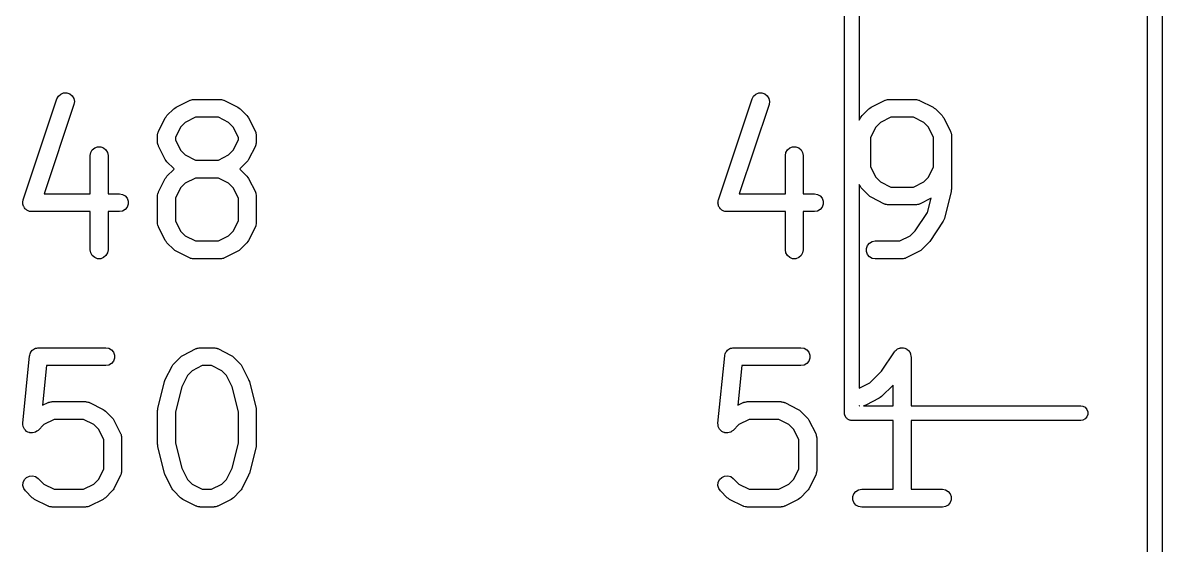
# Model space of a CAD drawing. Extents: x 98 to 199, y -139 to -72.
# Drawn here: x 187.74 to 199.4, y -120.06 to -114.71 of the extents above; entities that cross this region are included whole.
import ezdxf

# ---------------------------------------------------------------- set-up
doc = ezdxf.new("R2010")
doc.units = 0
doc.header["$MEASUREMENT"] = 0
doc.layers.add('BLACK', color=7, linetype='CONTINUOUS')

msp = doc.modelspace()

# ---------------------------------------------------------------- linework, layer by layer
at = {"layer": 'BLACK', "linetype": 'CONTINUOUS'}
for p, q in [((199.252, -127.82), (199.252, -93.5919)), ((199.402, -93.564), (199.402, -127.848)), ((196.153, -118.694), (196.153, -99.193)), ((196.303, -113.141), (196.303, -115.709)), ((187.749, -116.526), (188.094, -115.492)), ((188.094, -115.492), (188.109, -115.464)), ((188.109, -115.464), (188.133, -115.443)), ((188.133, -115.443), (188.162, -115.431)), ((188.162, -115.431), (188.194, -115.43)), ((188.194, -115.43), (188.224, -115.441)), ((188.224, -115.441), (188.249, -115.46)), ((188.249, -115.46), (188.266, -115.487)), ((188.266, -115.487), (188.272, -115.518)), ((188.272, -115.518), (188.267, -115.55)), ((189.312, -115.577), (189.45, -115.508)), ((189.45, -115.508), (189.455, -115.507)), ((189.455, -115.507), (189.459, -115.504)), ((189.459, -115.504), (189.47, -115.502)), ((189.47, -115.502), (189.48, -115.499)), ((189.48, -115.499), (189.485, -115.499)), ((189.485, -115.499), (189.491, -115.498)), ((189.491, -115.498), (189.766, -115.498)), ((189.766, -115.498), (189.771, -115.499)), ((189.771, -115.499), (189.777, -115.499)), ((189.777, -115.499), (189.787, -115.502)), ((189.787, -115.502), (189.798, -115.504)), ((189.798, -115.504), (189.802, -115.507)), ((189.802, -115.507), (189.807, -115.508)), ((189.807, -115.508), (189.945, -115.577)), ((194.861, -116.526), (195.206, -115.492)), ((195.206, -115.492), (195.221, -115.464)), ((195.221, -115.464), (195.245, -115.443)), ((195.245, -115.443), (195.274, -115.431)), ((195.274, -115.431), (195.306, -115.43)), ((195.306, -115.43), (195.336, -115.441)), ((195.336, -115.441), (195.361, -115.46)), ((195.361, -115.46), (195.378, -115.487)), ((195.378, -115.487), (195.384, -115.518)), ((195.384, -115.518), (195.379, -115.55)), ((196.424, -115.577), (196.562, -115.508)), ((196.562, -115.508), (196.567, -115.507)), ((196.567, -115.507), (196.571, -115.504)), ((196.571, -115.504), (196.582, -115.502)), ((196.582, -115.502), (196.592, -115.499)), ((196.592, -115.499), (196.597, -115.499)), ((196.597, -115.499), (196.603, -115.498)), ((196.603, -115.498), (196.878, -115.498)), ((196.878, -115.498), (196.883, -115.499)), ((196.883, -115.499), (196.889, -115.499)), ((196.889, -115.499), (196.899, -115.502)), ((196.899, -115.502), (196.91, -115.504)), ((196.91, -115.504), (196.914, -115.507)), ((196.914, -115.507), (196.919, -115.508)), ((196.919, -115.508), (197.057, -115.577)), ((188.267, -115.55), (187.963, -116.464)), ((189.219, -115.663), (189.288, -115.594)), ((189.288, -115.594), (189.3, -115.586)), ((189.3, -115.586), (189.312, -115.577)), ((189.945, -115.577), (189.957, -115.586)), ((189.957, -115.586), (189.969, -115.594)), ((189.969, -115.594), (190.038, -115.663)), ((195.379, -115.55), (195.075, -116.464)), ((196.331, -115.663), (196.4, -115.594)), ((196.4, -115.594), (196.412, -115.586)), ((196.412, -115.586), (196.424, -115.577)), ((197.057, -115.577), (197.069, -115.586)), ((197.069, -115.586), (197.081, -115.594)), ((197.081, -115.594), (197.15, -115.663)), ((189.133, -115.825), (189.202, -115.687)), ((189.202, -115.687), (189.211, -115.675)), ((189.211, -115.675), (189.219, -115.663)), ((189.407, -115.734), (189.359, -115.782)), ((189.512, -115.681), (189.407, -115.734)), ((189.745, -115.681), (189.512, -115.681)), ((189.85, -115.734), (189.745, -115.681)), ((189.898, -115.782), (189.85, -115.734)), ((190.038, -115.663), (190.046, -115.675)), ((190.046, -115.675), (190.055, -115.687)), ((190.055, -115.687), (190.124, -115.825)), ((196.303, -115.709), (196.314, -115.687)), ((196.314, -115.687), (196.323, -115.675)), ((196.323, -115.675), (196.331, -115.663)), ((196.519, -115.734), (196.471, -115.782)), ((196.624, -115.681), (196.519, -115.734)), ((196.857, -115.681), (196.624, -115.681)), ((196.962, -115.734), (196.857, -115.681)), ((197.01, -115.782), (196.962, -115.734)), ((197.15, -115.663), (197.158, -115.675)), ((197.158, -115.675), (197.167, -115.687)), ((197.167, -115.687), (197.236, -115.825)), ((189.123, -115.866), (189.124, -115.86)), ((189.123, -115.935), (189.123, -115.866)), ((189.124, -115.855), (189.127, -115.845)), ((189.124, -115.86), (189.124, -115.855)), ((189.127, -115.845), (189.129, -115.834)), ((189.129, -115.834), (189.131, -115.83)), ((189.131, -115.83), (189.133, -115.825)), ((189.359, -115.782), (189.306, -115.887)), ((189.951, -115.887), (189.898, -115.782)), ((190.124, -115.825), (190.125, -115.83)), ((190.125, -115.83), (190.128, -115.834)), ((190.128, -115.834), (190.13, -115.845)), ((190.13, -115.845), (190.133, -115.855)), ((190.133, -115.855), (190.133, -115.86)), ((190.133, -115.86), (190.133, -115.866)), ((190.133, -115.866), (190.133, -115.935)), ((196.471, -115.782), (196.418, -115.887)), ((197.063, -115.887), (197.01, -115.782)), ((197.236, -115.825), (197.237, -115.83)), ((197.237, -115.83), (197.24, -115.834)), ((197.24, -115.834), (197.242, -115.845)), ((197.242, -115.845), (197.245, -115.855)), ((197.245, -115.855), (197.245, -115.86)), ((197.245, -115.86), (197.245, -115.866)), ((197.245, -115.866), (197.245, -116.417)), ((188.455, -116.014), (188.48, -115.993)), ((188.48, -115.993), (188.509, -115.982)), ((188.509, -115.982), (188.541, -115.982)), ((188.541, -115.982), (188.571, -115.993)), ((188.571, -115.993), (188.595, -116.014)), ((189.124, -115.94), (189.123, -115.935)), ((189.124, -115.945), (189.124, -115.94)), ((189.127, -115.955), (189.124, -115.945)), ((189.129, -115.966), (189.127, -115.955)), ((189.131, -115.97), (189.129, -115.966)), ((189.133, -115.975), (189.131, -115.97)), ((189.202, -116.113), (189.133, -115.975)), ((189.306, -115.887), (189.306, -115.913)), ((189.306, -115.913), (189.359, -116.018)), ((189.898, -116.018), (189.951, -115.913)), ((189.951, -115.913), (189.951, -115.887)), ((190.124, -115.975), (190.055, -116.113)), ((190.125, -115.97), (190.124, -115.975)), ((190.128, -115.966), (190.125, -115.97)), ((190.13, -115.955), (190.128, -115.966)), ((190.133, -115.945), (190.13, -115.955)), ((190.133, -115.935), (190.133, -115.94)), ((190.133, -115.94), (190.133, -115.945)), ((195.567, -116.014), (195.592, -115.993)), ((195.592, -115.993), (195.621, -115.982)), ((195.621, -115.982), (195.653, -115.982)), ((195.653, -115.982), (195.683, -115.993)), ((195.683, -115.993), (195.707, -116.014)), ((196.418, -115.887), (196.418, -116.189)), ((197.063, -116.189), (197.063, -115.887)), ((188.434, -116.072), (188.439, -116.041)), ((188.434, -116.464), (188.434, -116.072)), ((188.439, -116.041), (188.455, -116.014)), ((188.595, -116.014), (188.611, -116.041)), ((188.611, -116.041), (188.617, -116.072)), ((188.617, -116.072), (188.617, -116.464)), ((189.211, -116.125), (189.202, -116.113)), ((189.359, -116.018), (189.407, -116.066)), ((189.407, -116.066), (189.512, -116.119)), ((189.745, -116.119), (189.85, -116.066)), ((189.85, -116.066), (189.898, -116.018)), ((190.055, -116.113), (190.046, -116.125)), ((195.546, -116.072), (195.551, -116.041)), ((195.546, -116.464), (195.546, -116.072)), ((195.551, -116.041), (195.567, -116.014)), ((195.707, -116.014), (195.723, -116.041)), ((195.723, -116.041), (195.729, -116.072)), ((195.729, -116.072), (195.729, -116.464)), ((189.219, -116.137), (189.211, -116.125)), ((189.288, -116.206), (189.219, -116.137)), ((189.219, -116.284), (189.288, -116.215)), ((189.294, -116.21), (189.288, -116.206)), ((189.288, -116.215), (189.294, -116.21)), ((189.512, -116.119), (189.745, -116.119)), ((189.969, -116.206), (189.963, -116.21)), ((189.963, -116.21), (189.969, -116.215)), ((190.038, -116.137), (189.969, -116.206)), ((189.969, -116.215), (190.038, -116.284)), ((190.046, -116.125), (190.038, -116.137)), ((196.418, -116.189), (196.471, -116.294)), ((197.01, -116.294), (197.063, -116.189)), ((189.133, -116.445), (189.202, -116.307)), ((189.202, -116.307), (189.211, -116.296)), ((189.211, -116.296), (189.219, -116.284)), ((189.512, -116.302), (189.407, -116.354)), ((189.745, -116.302), (189.512, -116.302)), ((189.85, -116.354), (189.745, -116.302)), ((190.038, -116.284), (190.046, -116.296)), ((190.046, -116.296), (190.055, -116.307)), ((190.055, -116.307), (190.124, -116.445)), ((196.471, -116.294), (196.519, -116.342)), ((196.519, -116.342), (196.624, -116.395)), ((196.857, -116.395), (196.962, -116.342)), ((196.962, -116.342), (197.01, -116.294)), ((189.127, -116.465), (189.129, -116.455)), ((189.129, -116.455), (189.131, -116.45)), ((189.131, -116.45), (189.133, -116.445)), ((189.359, -116.402), (189.306, -116.508)), ((189.407, -116.354), (189.359, -116.402)), ((189.898, -116.402), (189.85, -116.354)), ((189.951, -116.508), (189.898, -116.402)), ((190.124, -116.445), (190.125, -116.45)), ((190.125, -116.45), (190.128, -116.455)), ((190.128, -116.455), (190.13, -116.465)), ((196.314, -116.389), (196.303, -116.367)), ((196.303, -116.367), (196.303, -118.453)), ((196.323, -116.401), (196.314, -116.389)), ((196.331, -116.413), (196.323, -116.401)), ((196.4, -116.482), (196.331, -116.413)), ((196.624, -116.395), (196.857, -116.395)), ((197.243, -116.439), (197.174, -116.715)), ((197.244, -116.428), (197.243, -116.439)), ((197.245, -116.417), (197.244, -116.428)), ((187.744, -116.558), (187.746, -116.548)), ((187.746, -116.564), (187.744, -116.558)), ((187.746, -116.539), (187.748, -116.533)), ((187.746, -116.548), (187.746, -116.539)), ((187.746, -116.571), (187.746, -116.564)), ((187.749, -116.58), (187.746, -116.571)), ((187.748, -116.533), (187.749, -116.526)), ((187.963, -116.464), (188.434, -116.464)), ((188.617, -116.464), (188.732, -116.464)), ((188.732, -116.464), (188.763, -116.469)), ((188.763, -116.469), (188.791, -116.485)), ((188.791, -116.485), (188.811, -116.509)), ((188.811, -116.509), (188.822, -116.539)), ((188.822, -116.571), (188.811, -116.601)), ((188.822, -116.539), (188.822, -116.571)), ((189.123, -116.486), (189.124, -116.481)), ((189.123, -116.762), (189.123, -116.486)), ((189.124, -116.476), (189.127, -116.465)), ((189.124, -116.481), (189.124, -116.476)), ((189.306, -116.508), (189.306, -116.74)), ((189.951, -116.74), (189.951, -116.508)), ((190.13, -116.465), (190.133, -116.476)), ((190.133, -116.476), (190.133, -116.481)), ((190.133, -116.481), (190.133, -116.486)), ((190.133, -116.486), (190.133, -116.762)), ((194.856, -116.558), (194.858, -116.548)), ((194.858, -116.564), (194.856, -116.558)), ((194.858, -116.539), (194.86, -116.533)), ((194.858, -116.548), (194.858, -116.539)), ((194.858, -116.571), (194.858, -116.564)), ((194.861, -116.58), (194.858, -116.571)), ((194.86, -116.533), (194.861, -116.526)), ((195.075, -116.464), (195.546, -116.464)), ((195.729, -116.464), (195.844, -116.464)), ((195.844, -116.464), (195.875, -116.469)), ((195.875, -116.469), (195.903, -116.485)), ((195.903, -116.485), (195.923, -116.509)), ((195.923, -116.509), (195.934, -116.539)), ((195.934, -116.571), (195.923, -116.601)), ((195.934, -116.539), (195.934, -116.571)), ((196.412, -116.49), (196.4, -116.482)), ((196.424, -116.499), (196.412, -116.49)), ((196.562, -116.568), (196.424, -116.499)), ((196.567, -116.569), (196.562, -116.568)), ((196.571, -116.572), (196.567, -116.569)), ((196.582, -116.574), (196.571, -116.572)), ((196.592, -116.577), (196.582, -116.574)), ((196.597, -116.577), (196.592, -116.577)), ((196.603, -116.578), (196.597, -116.577)), ((196.878, -116.578), (196.603, -116.578)), ((196.883, -116.577), (196.878, -116.578)), ((196.889, -116.577), (196.883, -116.577)), ((196.899, -116.574), (196.889, -116.577)), ((196.91, -116.572), (196.899, -116.574)), ((196.914, -116.569), (196.91, -116.572)), ((196.919, -116.568), (196.914, -116.569)), ((197.037, -116.509), (196.919, -116.568)), ((197, -116.655), (197.037, -116.509)), ((187.751, -116.589), (187.749, -116.58)), ((187.754, -116.594), (187.751, -116.589)), ((187.757, -116.601), (187.754, -116.594)), ((187.763, -116.608), (187.757, -116.601)), ((187.767, -116.616), (187.763, -116.608)), ((187.773, -116.62), (187.767, -116.616)), ((187.777, -116.625), (187.773, -116.62)), ((187.785, -116.63), (187.777, -116.625)), ((187.792, -116.635), (187.785, -116.63)), ((187.799, -116.638), (187.792, -116.635)), ((187.805, -116.641), (187.799, -116.638)), ((187.814, -116.643), (187.805, -116.641)), ((187.822, -116.646), (187.814, -116.643)), ((187.829, -116.645), (187.822, -116.646)), ((187.836, -116.646), (187.829, -116.645)), ((188.434, -116.646), (187.836, -116.646)), ((188.434, -117.038), (188.434, -116.646)), ((188.732, -116.646), (188.617, -116.646)), ((188.617, -116.646), (188.617, -117.038)), ((188.763, -116.641), (188.732, -116.646)), ((188.791, -116.625), (188.763, -116.641)), ((188.811, -116.601), (188.791, -116.625)), ((194.863, -116.589), (194.861, -116.58)), ((194.866, -116.594), (194.863, -116.589)), ((194.869, -116.601), (194.866, -116.594)), ((194.875, -116.608), (194.869, -116.601)), ((194.879, -116.616), (194.875, -116.608)), ((194.885, -116.62), (194.879, -116.616)), ((194.889, -116.625), (194.885, -116.62)), ((194.897, -116.63), (194.889, -116.625)), ((194.904, -116.635), (194.897, -116.63)), ((194.911, -116.638), (194.904, -116.635)), ((194.917, -116.641), (194.911, -116.638)), ((194.926, -116.643), (194.917, -116.641)), ((194.934, -116.646), (194.926, -116.643)), ((194.941, -116.645), (194.934, -116.646)), ((194.948, -116.646), (194.941, -116.645)), ((195.546, -116.646), (194.948, -116.646)), ((195.546, -117.038), (195.546, -116.646)), ((195.844, -116.646), (195.729, -116.646)), ((195.729, -116.646), (195.729, -117.038)), ((195.875, -116.641), (195.844, -116.646)), ((195.903, -116.625), (195.875, -116.641)), ((195.923, -116.601), (195.903, -116.625)), ((196.876, -116.842), (197, -116.655)), ((189.124, -116.767), (189.123, -116.762)), ((189.124, -116.772), (189.124, -116.767)), ((189.127, -116.783), (189.124, -116.772)), ((189.129, -116.793), (189.127, -116.783)), ((189.131, -116.798), (189.129, -116.793)), ((189.133, -116.803), (189.131, -116.798)), ((189.202, -116.941), (189.133, -116.803)), ((189.306, -116.74), (189.359, -116.846)), ((189.898, -116.846), (189.951, -116.74)), ((190.124, -116.803), (190.055, -116.941)), ((190.125, -116.798), (190.124, -116.803)), ((190.128, -116.793), (190.125, -116.798)), ((190.13, -116.783), (190.128, -116.793)), ((190.133, -116.772), (190.13, -116.783)), ((190.133, -116.762), (190.133, -116.767)), ((190.133, -116.767), (190.133, -116.772)), ((197.161, -116.744), (197.023, -116.95)), ((197.167, -116.729), (197.161, -116.744)), ((197.174, -116.715), (197.167, -116.729)), ((189.359, -116.846), (189.407, -116.894)), ((189.407, -116.894), (189.512, -116.946)), ((189.745, -116.946), (189.85, -116.894)), ((189.85, -116.894), (189.898, -116.846)), ((196.719, -116.946), (196.824, -116.894)), ((196.824, -116.894), (196.876, -116.842)), ((188.439, -117.069), (188.434, -117.038)), ((188.617, -117.038), (188.611, -117.069)), ((189.211, -116.952), (189.202, -116.941)), ((189.219, -116.964), (189.211, -116.952)), ((189.288, -117.033), (189.219, -116.964)), ((189.3, -117.042), (189.288, -117.033)), ((189.312, -117.05), (189.3, -117.042)), ((189.512, -116.946), (189.745, -116.946)), ((189.957, -117.042), (189.945, -117.05)), ((189.969, -117.033), (189.957, -117.042)), ((190.038, -116.964), (189.969, -117.033)), ((190.046, -116.952), (190.038, -116.964)), ((190.055, -116.941), (190.046, -116.952)), ((195.551, -117.069), (195.546, -117.038)), ((195.729, -117.038), (195.723, -117.069)), ((196.375, -117.022), (196.385, -116.992)), ((196.375, -117.054), (196.375, -117.022)), ((196.385, -116.992), (196.406, -116.968)), ((196.406, -116.968), (196.433, -116.952)), ((196.433, -116.952), (196.465, -116.946)), ((196.465, -116.946), (196.719, -116.946)), ((196.931, -117.042), (196.919, -117.051)), ((196.943, -117.033), (196.931, -117.042)), ((197.012, -116.964), (196.943, -117.033)), ((197.017, -116.957), (197.012, -116.964)), ((197.023, -116.95), (197.017, -116.957)), ((188.455, -117.096), (188.439, -117.069)), ((188.48, -117.117), (188.455, -117.096)), ((188.509, -117.128), (188.48, -117.117)), ((188.541, -117.128), (188.509, -117.128)), ((188.571, -117.117), (188.541, -117.128)), ((188.595, -117.096), (188.571, -117.117)), ((188.611, -117.069), (188.595, -117.096)), ((189.45, -117.119), (189.312, -117.05)), ((189.455, -117.121), (189.45, -117.119)), ((189.459, -117.124), (189.455, -117.121)), ((189.47, -117.125), (189.459, -117.124)), ((189.48, -117.128), (189.47, -117.125)), ((189.485, -117.128), (189.48, -117.128)), ((189.491, -117.129), (189.485, -117.128)), ((189.766, -117.129), (189.491, -117.129)), ((189.771, -117.128), (189.766, -117.129)), ((189.777, -117.128), (189.771, -117.128)), ((189.787, -117.125), (189.777, -117.128)), ((189.798, -117.124), (189.787, -117.125)), ((189.802, -117.121), (189.798, -117.124)), ((189.807, -117.119), (189.802, -117.121)), ((189.945, -117.05), (189.807, -117.119)), ((195.567, -117.096), (195.551, -117.069)), ((195.592, -117.117), (195.567, -117.096)), ((195.621, -117.128), (195.592, -117.117)), ((195.653, -117.128), (195.621, -117.128)), ((195.683, -117.117), (195.653, -117.128)), ((195.707, -117.096), (195.683, -117.117)), ((195.723, -117.069), (195.707, -117.096)), ((196.385, -117.083), (196.375, -117.054)), ((196.406, -117.108), (196.385, -117.083)), ((196.433, -117.124), (196.406, -117.108)), ((196.465, -117.129), (196.433, -117.124)), ((196.74, -117.129), (196.465, -117.129)), ((196.746, -117.128), (196.74, -117.129)), ((196.751, -117.128), (196.746, -117.128)), ((196.761, -117.125), (196.751, -117.128)), ((196.772, -117.124), (196.761, -117.125)), ((196.776, -117.121), (196.772, -117.124)), ((196.781, -117.119), (196.776, -117.121)), ((196.919, -117.051), (196.781, -117.119)), ((187.819, -118.102), (187.822, -118.09)), ((187.822, -118.09), (187.824, -118.087)), ((187.824, -118.087), (187.826, -118.084)), ((187.826, -118.084), (187.834, -118.075)), ((187.834, -118.075), (187.841, -118.064)), ((187.841, -118.064), (187.844, -118.062)), ((187.844, -118.062), (187.846, -118.06)), ((187.846, -118.06), (187.857, -118.054)), ((187.857, -118.054), (187.867, -118.047)), ((187.867, -118.047), (187.871, -118.046)), ((187.871, -118.046), (187.874, -118.044)), ((187.874, -118.044), (187.886, -118.042)), ((187.886, -118.042), (187.898, -118.039)), ((187.898, -118.039), (187.901, -118.039)), ((187.901, -118.039), (187.905, -118.038)), ((187.905, -118.038), (188.594, -118.038)), ((188.594, -118.038), (188.626, -118.044)), ((188.626, -118.044), (188.653, -118.06)), ((188.653, -118.06), (188.673, -118.084)), ((188.673, -118.084), (188.684, -118.114)), ((189.381, -118.117), (189.519, -118.048)), ((189.519, -118.048), (189.524, -118.047)), ((189.524, -118.047), (189.528, -118.044)), ((189.528, -118.044), (189.539, -118.042)), ((189.539, -118.042), (189.549, -118.039)), ((189.549, -118.039), (189.554, -118.039)), ((189.554, -118.039), (189.559, -118.038)), ((189.559, -118.038), (189.697, -118.038)), ((189.697, -118.038), (189.703, -118.039)), ((189.703, -118.039), (189.708, -118.039)), ((189.708, -118.039), (189.718, -118.042)), ((189.718, -118.042), (189.729, -118.044)), ((189.729, -118.044), (189.733, -118.047)), ((189.733, -118.047), (189.738, -118.048)), ((189.738, -118.048), (189.876, -118.117)), ((194.931, -118.102), (194.934, -118.09)), ((194.934, -118.09), (194.936, -118.087)), ((194.936, -118.087), (194.938, -118.084)), ((194.938, -118.084), (194.946, -118.075)), ((194.946, -118.075), (194.953, -118.064)), ((194.953, -118.064), (194.956, -118.062)), ((194.956, -118.062), (194.958, -118.06)), ((194.958, -118.06), (194.969, -118.054)), ((194.969, -118.054), (194.979, -118.047)), ((194.979, -118.047), (194.983, -118.046)), ((194.983, -118.046), (194.986, -118.044)), ((194.986, -118.044), (194.998, -118.042)), ((194.998, -118.042), (195.01, -118.039)), ((195.01, -118.039), (195.013, -118.039)), ((195.013, -118.039), (195.017, -118.038)), ((195.017, -118.038), (195.706, -118.038)), ((195.706, -118.038), (195.738, -118.044)), ((195.738, -118.044), (195.765, -118.06)), ((195.765, -118.06), (195.785, -118.084)), ((195.785, -118.084), (195.796, -118.114)), ((196.531, -118.278), (196.664, -118.079)), ((196.664, -118.079), (196.668, -118.075)), ((196.668, -118.075), (196.67, -118.071)), ((196.67, -118.071), (196.679, -118.064)), ((196.679, -118.064), (196.686, -118.056)), ((196.686, -118.056), (196.691, -118.054)), ((196.691, -118.054), (196.695, -118.051)), ((196.695, -118.051), (196.705, -118.047)), ((196.705, -118.047), (196.715, -118.042)), ((196.715, -118.042), (196.72, -118.042)), ((196.72, -118.042), (196.725, -118.04)), ((196.725, -118.04), (196.735, -118.04)), ((196.735, -118.04), (196.746, -118.039)), ((196.746, -118.039), (196.751, -118.04)), ((196.751, -118.04), (196.756, -118.04)), ((196.756, -118.04), (196.767, -118.044)), ((196.767, -118.044), (196.777, -118.046)), ((196.777, -118.046), (196.781, -118.049)), ((196.781, -118.049), (196.786, -118.051)), ((196.786, -118.051), (196.794, -118.058)), ((196.794, -118.058), (196.804, -118.064)), ((196.804, -118.064), (196.807, -118.068)), ((196.807, -118.068), (196.81, -118.071)), ((196.81, -118.071), (196.816, -118.081)), ((196.816, -118.081), (196.822, -118.089)), ((196.822, -118.089), (196.824, -118.094)), ((196.824, -118.094), (196.826, -118.099)), ((187.745, -118.81), (187.814, -118.121)), ((187.814, -118.121), (187.815, -118.117)), ((187.815, -118.114), (187.819, -118.102)), ((187.815, -118.117), (187.815, -118.114)), ((188.653, -118.2), (188.626, -118.216)), ((188.673, -118.176), (188.653, -118.2)), ((188.684, -118.146), (188.673, -118.176)), ((188.684, -118.114), (188.684, -118.146)), ((189.28, -118.215), (189.288, -118.203)), ((189.288, -118.203), (189.357, -118.134)), ((189.357, -118.134), (189.369, -118.126)), ((189.369, -118.126), (189.381, -118.117)), ((189.876, -118.117), (189.888, -118.126)), ((189.888, -118.126), (189.9, -118.134)), ((189.9, -118.134), (189.969, -118.203)), ((189.969, -118.203), (189.977, -118.215)), ((194.857, -118.81), (194.926, -118.121)), ((194.926, -118.121), (194.927, -118.117)), ((194.927, -118.114), (194.931, -118.102)), ((194.927, -118.117), (194.927, -118.114)), ((195.765, -118.2), (195.738, -118.216)), ((195.785, -118.176), (195.765, -118.2)), ((195.796, -118.146), (195.785, -118.176)), ((195.796, -118.114), (195.796, -118.146)), ((196.826, -118.099), (196.828, -118.109)), ((196.828, -118.109), (196.831, -118.12)), ((196.831, -118.12), (196.831, -118.125)), ((196.831, -118.125), (196.832, -118.13)), ((196.832, -118.13), (196.832, -118.632)), ((187.988, -118.221), (187.947, -118.627)), ((188.594, -118.221), (187.988, -118.221)), ((188.626, -118.216), (188.594, -118.221)), ((189.202, -118.365), (189.271, -118.227)), ((189.271, -118.227), (189.28, -118.215)), ((189.428, -118.322), (189.37, -118.438)), ((189.476, -118.274), (189.428, -118.322)), ((189.581, -118.221), (189.476, -118.274)), ((189.676, -118.221), (189.581, -118.221)), ((189.781, -118.274), (189.676, -118.221)), ((189.829, -118.322), (189.781, -118.274)), ((189.887, -118.438), (189.829, -118.322)), ((189.977, -118.215), (189.986, -118.227)), ((189.986, -118.227), (190.055, -118.365)), ((195.1, -118.221), (195.059, -118.627)), ((195.706, -118.221), (195.1, -118.221)), ((195.738, -118.216), (195.706, -118.221)), ((196.41, -118.399), (196.531, -118.278)), ((189.126, -118.659), (189.195, -118.383)), ((189.195, -118.383), (189.199, -118.374)), ((189.199, -118.374), (189.202, -118.365)), ((189.37, -118.438), (189.306, -118.693)), ((189.951, -118.693), (189.887, -118.438)), ((190.055, -118.365), (190.058, -118.374)), ((190.058, -118.374), (190.062, -118.383)), ((190.062, -118.383), (190.131, -118.659)), ((196.303, -118.453), (196.41, -118.399)), ((196.649, -118.42), (196.529, -118.539)), ((196.649, -118.632), (196.649, -118.42)), ((196.506, -118.556), (196.368, -118.625)), ((196.517, -118.548), (196.506, -118.556)), ((196.529, -118.539), (196.517, -118.548)), ((187.947, -118.627), (188.002, -118.6)), ((188.002, -118.6), (188.007, -118.598)), ((188.007, -118.598), (188.011, -118.595)), ((188.011, -118.595), (188.022, -118.594)), ((188.022, -118.594), (188.032, -118.591)), ((188.032, -118.591), (188.038, -118.591)), ((188.038, -118.591), (188.043, -118.59)), ((188.043, -118.59), (188.387, -118.59)), ((188.387, -118.59), (188.393, -118.591)), ((188.393, -118.591), (188.398, -118.591)), ((188.398, -118.591), (188.408, -118.594)), ((188.408, -118.594), (188.419, -118.595)), ((188.419, -118.595), (188.423, -118.598)), ((188.423, -118.598), (188.428, -118.6)), ((188.428, -118.6), (188.566, -118.669)), ((188.566, -118.669), (188.578, -118.677)), ((188.578, -118.677), (188.59, -118.686)), ((189.123, -118.681), (189.125, -118.67)), ((189.125, -118.67), (189.126, -118.659)), ((190.131, -118.659), (190.132, -118.67)), ((190.132, -118.67), (190.133, -118.681)), ((195.059, -118.627), (195.114, -118.6)), ((195.114, -118.6), (195.119, -118.598)), ((195.119, -118.598), (195.123, -118.595)), ((195.123, -118.595), (195.134, -118.594)), ((195.134, -118.594), (195.144, -118.591)), ((195.144, -118.591), (195.15, -118.591)), ((195.15, -118.591), (195.155, -118.59)), ((195.155, -118.59), (195.499, -118.59)), ((195.499, -118.59), (195.505, -118.591)), ((195.505, -118.591), (195.51, -118.591)), ((195.51, -118.591), (195.52, -118.594)), ((195.52, -118.594), (195.531, -118.595)), ((195.531, -118.595), (195.535, -118.598)), ((195.535, -118.598), (195.54, -118.6)), ((195.54, -118.6), (195.678, -118.669)), ((195.678, -118.669), (195.69, -118.677)), ((195.69, -118.677), (195.702, -118.686)), ((196.304, -118.632), (196.303, -118.631)), ((196.303, -118.631), (196.303, -118.632)), ((196.303, -118.632), (196.304, -118.632)), ((196.368, -118.625), (196.346, -118.632)), ((196.346, -118.632), (196.649, -118.632)), ((196.832, -118.632), (198.571, -118.632)), ((198.571, -118.632), (198.591, -118.635)), ((198.591, -118.635), (198.614, -118.648)), ((198.614, -118.648), (198.631, -118.669)), ((198.631, -118.669), (198.64, -118.694)), ((188.064, -118.773), (187.959, -118.825)), ((188.366, -118.773), (188.064, -118.773)), ((188.471, -118.825), (188.366, -118.773)), ((188.59, -118.686), (188.659, -118.755)), ((188.659, -118.755), (188.667, -118.767)), ((188.667, -118.767), (188.676, -118.778)), ((188.676, -118.778), (188.745, -118.916)), ((189.123, -119.026), (189.123, -118.681)), ((189.306, -118.693), (189.306, -119.015)), ((189.951, -119.015), (189.951, -118.693)), ((190.133, -118.681), (190.133, -119.026)), ((195.176, -118.773), (195.071, -118.825)), ((195.478, -118.773), (195.176, -118.773)), ((195.583, -118.825), (195.478, -118.773)), ((195.702, -118.686), (195.771, -118.755)), ((195.771, -118.755), (195.779, -118.767)), ((195.779, -118.767), (195.788, -118.778)), ((195.788, -118.778), (195.857, -118.916)), ((196.153, -118.72), (196.153, -118.694)), ((196.155, -118.726), (196.153, -118.72)), ((196.156, -118.733), (196.155, -118.726)), ((196.16, -118.739), (196.156, -118.733)), ((196.162, -118.745), (196.16, -118.739)), ((196.166, -118.75), (196.162, -118.745)), ((196.17, -118.756), (196.166, -118.75)), ((196.175, -118.76), (196.17, -118.756)), ((196.179, -118.765), (196.175, -118.76)), ((196.185, -118.768), (196.179, -118.765)), ((196.19, -118.773), (196.185, -118.768)), ((196.196, -118.775), (196.19, -118.773)), ((196.202, -118.778), (196.196, -118.775)), ((196.208, -118.78), (196.202, -118.778)), ((196.215, -118.782), (196.208, -118.78)), ((196.221, -118.782), (196.215, -118.782)), ((196.649, -118.782), (196.221, -118.782)), ((196.221, -118.782), (196.221, -118.782)), ((196.649, -119.486), (196.649, -118.782)), ((198.571, -118.782), (196.832, -118.782)), ((196.832, -118.782), (196.832, -119.486)), ((198.591, -118.778), (198.571, -118.782)), ((198.614, -118.765), (198.591, -118.778)), ((198.631, -118.745), (198.614, -118.765)), ((198.64, -118.72), (198.631, -118.745)), ((198.64, -118.694), (198.64, -118.72)), ((187.745, -118.811), (187.745, -118.81)), ((187.746, -118.827), (187.745, -118.811)), ((187.745, -118.811), (187.745, -118.811)), ((187.747, -118.842), (187.746, -118.827)), ((187.748, -118.842), (187.747, -118.842)), ((187.748, -118.843), (187.748, -118.842)), ((187.754, -118.857), (187.748, -118.843)), ((187.76, -118.871), (187.754, -118.857)), ((187.761, -118.871), (187.76, -118.871)), ((187.761, -118.872), (187.761, -118.871)), ((187.772, -118.883), (187.761, -118.872)), ((187.783, -118.894), (187.772, -118.883)), ((187.797, -118.901), (187.783, -118.894)), ((187.783, -118.894), (187.783, -118.894)), ((187.783, -118.894), (187.783, -118.894)), ((187.811, -118.907), (187.797, -118.901)), ((187.812, -118.907), (187.811, -118.907)), ((187.812, -118.908), (187.812, -118.907)), ((187.827, -118.909), (187.812, -118.908)), ((187.843, -118.91), (187.827, -118.909)), ((187.844, -118.91), (187.843, -118.91)), ((187.843, -118.91), (187.843, -118.91)), ((187.859, -118.906), (187.844, -118.91)), ((187.873, -118.903), (187.859, -118.906)), ((187.874, -118.902), (187.873, -118.903)), ((187.875, -118.902), (187.874, -118.902)), ((187.887, -118.893), (187.875, -118.902)), ((187.9, -118.885), (187.887, -118.893)), ((187.901, -118.884), (187.9, -118.884)), ((187.9, -118.884), (187.9, -118.885)), ((187.959, -118.825), (187.901, -118.884)), ((188.519, -118.873), (188.471, -118.825)), ((188.572, -118.979), (188.519, -118.873)), ((194.857, -118.811), (194.857, -118.81)), ((194.858, -118.827), (194.857, -118.811)), ((194.857, -118.811), (194.857, -118.811)), ((194.859, -118.842), (194.858, -118.827)), ((194.86, -118.842), (194.859, -118.842)), ((194.86, -118.843), (194.86, -118.842)), ((194.866, -118.857), (194.86, -118.843)), ((194.872, -118.871), (194.866, -118.857)), ((194.873, -118.871), (194.872, -118.871)), ((194.873, -118.872), (194.873, -118.871)), ((194.884, -118.883), (194.873, -118.872)), ((194.895, -118.894), (194.884, -118.883)), ((194.909, -118.901), (194.895, -118.894)), ((194.895, -118.894), (194.895, -118.894)), ((194.895, -118.894), (194.895, -118.894)), ((194.923, -118.907), (194.909, -118.901)), ((194.924, -118.907), (194.923, -118.907)), ((194.924, -118.908), (194.924, -118.907)), ((194.939, -118.909), (194.924, -118.908)), ((194.955, -118.91), (194.939, -118.909)), ((194.956, -118.91), (194.955, -118.91)), ((194.955, -118.91), (194.955, -118.91)), ((194.971, -118.906), (194.956, -118.91)), ((194.985, -118.903), (194.971, -118.906)), ((194.986, -118.902), (194.985, -118.903)), ((194.987, -118.902), (194.986, -118.902)), ((194.999, -118.893), (194.987, -118.902)), ((195.012, -118.885), (194.999, -118.893)), ((195.013, -118.884), (195.012, -118.884)), ((195.012, -118.884), (195.012, -118.885)), ((195.071, -118.825), (195.013, -118.884)), ((195.631, -118.873), (195.583, -118.825)), ((195.684, -118.979), (195.631, -118.873)), ((188.572, -119.28), (188.572, -118.979)), ((188.745, -118.916), (188.746, -118.921)), ((188.746, -118.921), (188.749, -118.926)), ((188.749, -118.926), (188.751, -118.936)), ((188.751, -118.936), (188.754, -118.947)), ((188.754, -118.947), (188.754, -118.952)), ((188.754, -118.952), (188.755, -118.957)), ((188.755, -118.957), (188.755, -119.302)), ((189.125, -119.037), (189.123, -119.026)), ((189.306, -119.015), (189.37, -119.27)), ((189.887, -119.27), (189.951, -119.015)), ((190.133, -119.026), (190.132, -119.037)), ((195.684, -119.28), (195.684, -118.979)), ((195.857, -118.916), (195.858, -118.921)), ((195.858, -118.921), (195.861, -118.926)), ((195.861, -118.926), (195.863, -118.936)), ((195.863, -118.936), (195.866, -118.947)), ((195.866, -118.947), (195.866, -118.952)), ((195.866, -118.952), (195.867, -118.957)), ((195.867, -118.957), (195.867, -119.302)), ((189.126, -119.048), (189.125, -119.037)), ((189.195, -119.324), (189.126, -119.048)), ((190.131, -119.048), (190.062, -119.324)), ((190.132, -119.037), (190.131, -119.048)), ((187.761, -119.387), (187.783, -119.365)), ((187.783, -119.365), (187.812, -119.351)), ((187.812, -119.351), (187.844, -119.349)), ((187.844, -119.349), (187.875, -119.357)), ((187.875, -119.357), (187.901, -119.375)), ((187.901, -119.375), (187.959, -119.434)), ((188.519, -119.386), (188.572, -119.28)), ((188.745, -119.343), (188.676, -119.481)), ((188.746, -119.338), (188.745, -119.343)), ((188.749, -119.333), (188.746, -119.338)), ((188.751, -119.323), (188.749, -119.333)), ((188.754, -119.312), (188.751, -119.323)), ((188.755, -119.302), (188.754, -119.307)), ((188.754, -119.307), (188.754, -119.312)), ((189.199, -119.333), (189.195, -119.324)), ((189.202, -119.343), (189.199, -119.333)), ((189.271, -119.481), (189.202, -119.343)), ((189.37, -119.27), (189.428, -119.386)), ((189.829, -119.386), (189.887, -119.27)), ((190.055, -119.343), (189.986, -119.481)), ((190.058, -119.333), (190.055, -119.343)), ((190.062, -119.324), (190.058, -119.333)), ((194.873, -119.387), (194.895, -119.365)), ((194.895, -119.365), (194.924, -119.351)), ((194.924, -119.351), (194.956, -119.349)), ((194.956, -119.349), (194.987, -119.357)), ((194.987, -119.357), (195.013, -119.375)), ((195.013, -119.375), (195.071, -119.434)), ((195.631, -119.386), (195.684, -119.28)), ((195.857, -119.343), (195.788, -119.481)), ((195.858, -119.338), (195.857, -119.343)), ((195.861, -119.333), (195.858, -119.338)), ((195.863, -119.323), (195.861, -119.333)), ((195.866, -119.312), (195.863, -119.323)), ((195.867, -119.302), (195.866, -119.307)), ((195.866, -119.307), (195.866, -119.312)), ((187.745, -119.448), (187.748, -119.416)), ((187.753, -119.478), (187.745, -119.448)), ((187.748, -119.416), (187.761, -119.387)), ((187.771, -119.504), (187.753, -119.478)), ((187.959, -119.434), (188.064, -119.486)), ((188.064, -119.486), (188.366, -119.486)), ((188.366, -119.486), (188.471, -119.434)), ((188.471, -119.434), (188.519, -119.386)), ((188.667, -119.492), (188.659, -119.504)), ((188.676, -119.481), (188.667, -119.492)), ((189.28, -119.492), (189.271, -119.481)), ((189.288, -119.504), (189.28, -119.492)), ((189.428, -119.386), (189.476, -119.434)), ((189.476, -119.434), (189.581, -119.486)), ((189.581, -119.486), (189.676, -119.486)), ((189.676, -119.486), (189.781, -119.434)), ((189.781, -119.434), (189.829, -119.386)), ((189.977, -119.492), (189.969, -119.504)), ((189.986, -119.481), (189.977, -119.492)), ((194.857, -119.448), (194.86, -119.416)), ((194.865, -119.478), (194.857, -119.448)), ((194.86, -119.416), (194.873, -119.387)), ((194.883, -119.504), (194.865, -119.478)), ((195.071, -119.434), (195.176, -119.486)), ((195.176, -119.486), (195.478, -119.486)), ((195.478, -119.486), (195.583, -119.434)), ((195.583, -119.434), (195.631, -119.386)), ((195.779, -119.492), (195.771, -119.504)), ((195.788, -119.481), (195.779, -119.492)), ((196.268, -119.508), (196.295, -119.492)), ((196.295, -119.492), (196.327, -119.486)), ((196.327, -119.486), (196.649, -119.486)), ((196.832, -119.486), (197.154, -119.486)), ((197.154, -119.486), (197.185, -119.492)), ((197.185, -119.492), (197.213, -119.508)), ((187.84, -119.573), (187.771, -119.504)), ((187.852, -119.582), (187.84, -119.573)), ((187.864, -119.59), (187.852, -119.582)), ((188.002, -119.659), (187.864, -119.59)), ((188.566, -119.59), (188.428, -119.659)), ((188.578, -119.582), (188.566, -119.59)), ((188.59, -119.573), (188.578, -119.582)), ((188.659, -119.504), (188.59, -119.573)), ((189.357, -119.573), (189.288, -119.504)), ((189.369, -119.582), (189.357, -119.573)), ((189.381, -119.59), (189.369, -119.582)), ((189.519, -119.659), (189.381, -119.59)), ((189.876, -119.591), (189.738, -119.659)), ((189.888, -119.582), (189.876, -119.591)), ((189.9, -119.573), (189.888, -119.582)), ((189.969, -119.504), (189.9, -119.573)), ((194.952, -119.573), (194.883, -119.504)), ((194.964, -119.582), (194.952, -119.573)), ((194.976, -119.59), (194.964, -119.582)), ((195.114, -119.659), (194.976, -119.59)), ((195.678, -119.59), (195.54, -119.659)), ((195.69, -119.582), (195.678, -119.59)), ((195.702, -119.573), (195.69, -119.582)), ((195.771, -119.504), (195.702, -119.573)), ((196.237, -119.562), (196.248, -119.532)), ((196.237, -119.594), (196.237, -119.562)), ((196.248, -119.623), (196.237, -119.594)), ((196.248, -119.532), (196.268, -119.508)), ((197.213, -119.508), (197.233, -119.532)), ((197.233, -119.532), (197.244, -119.562)), ((197.244, -119.594), (197.233, -119.623)), ((197.244, -119.562), (197.244, -119.594)), ((188.007, -119.661), (188.002, -119.659)), ((188.011, -119.664), (188.007, -119.661)), ((188.022, -119.665), (188.011, -119.664)), ((188.032, -119.668), (188.022, -119.665)), ((188.038, -119.668), (188.032, -119.668)), ((188.043, -119.669), (188.038, -119.668)), ((188.387, -119.669), (188.043, -119.669)), ((188.393, -119.668), (188.387, -119.669)), ((188.398, -119.668), (188.393, -119.668)), ((188.408, -119.665), (188.398, -119.668)), ((188.419, -119.664), (188.408, -119.665)), ((188.423, -119.661), (188.419, -119.664)), ((188.428, -119.659), (188.423, -119.661)), ((189.524, -119.661), (189.519, -119.659)), ((189.528, -119.664), (189.524, -119.661)), ((189.539, -119.665), (189.528, -119.664)), ((189.549, -119.668), (189.539, -119.665)), ((189.554, -119.668), (189.549, -119.668)), ((189.559, -119.669), (189.554, -119.668)), ((189.697, -119.669), (189.559, -119.669)), ((189.703, -119.668), (189.697, -119.669)), ((189.708, -119.668), (189.703, -119.668)), ((189.718, -119.665), (189.708, -119.668)), ((189.729, -119.664), (189.718, -119.665)), ((189.733, -119.661), (189.729, -119.664)), ((189.738, -119.659), (189.733, -119.661)), ((195.119, -119.661), (195.114, -119.659)), ((195.123, -119.664), (195.119, -119.661)), ((195.134, -119.665), (195.123, -119.664)), ((195.144, -119.668), (195.134, -119.665)), ((195.15, -119.668), (195.144, -119.668)), ((195.155, -119.669), (195.15, -119.668)), ((195.499, -119.669), (195.155, -119.669)), ((195.505, -119.668), (195.499, -119.669)), ((195.51, -119.668), (195.505, -119.668)), ((195.52, -119.665), (195.51, -119.668)), ((195.531, -119.664), (195.52, -119.665)), ((195.535, -119.661), (195.531, -119.664)), ((195.54, -119.659), (195.535, -119.661)), ((196.268, -119.648), (196.248, -119.623)), ((196.295, -119.664), (196.268, -119.648)), ((196.327, -119.669), (196.295, -119.664)), ((197.154, -119.669), (196.327, -119.669)), ((197.185, -119.664), (197.154, -119.669)), ((197.213, -119.648), (197.185, -119.664)), ((197.233, -119.623), (197.213, -119.648))]:
    msp.add_line(p, q, dxfattribs=at)

doc.saveas('drawing.dxf')
